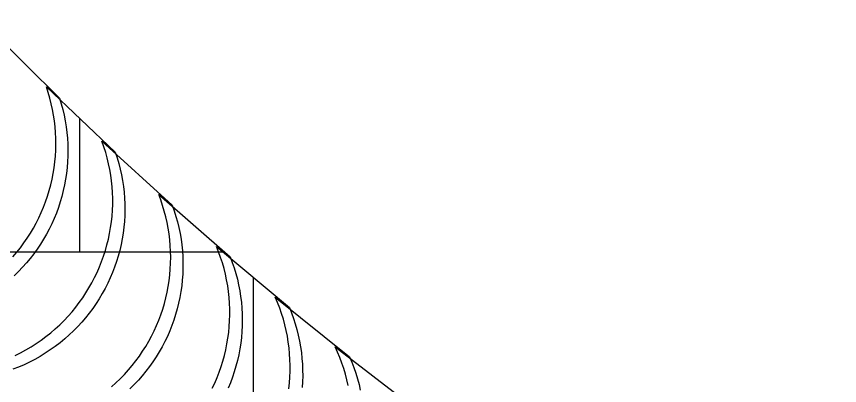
# Model space of a CAD drawing. Header units: metres. Extents: x -22.9 to 22.9, y -22.9 to 22.9.
# Drawn here: x -14.048 to -9.716, y -15.486 to -13.544 of the extents above; entities that cross this region are included whole.
import ezdxf

# ---------------------------------------------------------------- set-up
doc = ezdxf.new("R2010")
doc.units = ezdxf.units.M
for name, color, linetype in [('OBSERVED_CIRCULAR_SCAN', 3, 'Continuous'), ('SCAN_FOOTPRINTS', 5, 'Continuous'), ('TANK_BOUNDARY', 7, 'Continuous')]:
    doc.layers.add(name, color=color, linetype=linetype)

msp = doc.modelspace()

# ---------------------------------------------------------------- linework, layer by layer
at = {"layer": 'OBSERVED_CIRCULAR_SCAN'}
for p, q in [((-13.716, -14.0798), (-13.716, -14.7828)), ((-15.433, -14.7828), (-12.9528, -14.7828)), ((-12.8016, -14.9159), (-12.8016, -16.3068))]:
    msp.add_line(p, q, dxfattribs=at)
at = {"layer": 'SCAN_FOOTPRINTS'}
for points in [[(-14.1765, -13.6227), (-13.8211, -13.9744), (-13.8211, -13.9744), (-13.8121, -14.0038), (-13.804, -14.0335), (-13.7971, -14.0635), (-13.7911, -14.0937), (-13.7862, -14.1241), (-13.7823, -14.1547), (-13.7794, -14.1853), (-13.7776, -14.2161), (-13.7769, -14.2469), (-13.7772, -14.2777), (-13.7786, -14.3084), (-13.781, -14.3391), (-13.7845, -14.3697), (-13.789, -14.4002), (-13.7946, -14.4305), (-13.8012, -14.4605), (-13.8088, -14.4904), (-13.8174, -14.5199), (-13.827, -14.5492), (-13.8377, -14.5781), (-13.8493, -14.6066), (-13.8619, -14.6347), (-13.8754, -14.6624), (-13.8899, -14.6896), (-13.9053, -14.7162), (-13.9216, -14.7423), (-13.9388, -14.7679), (-13.9568, -14.7928), (-13.9757, -14.8172), (-13.9954, -14.8408), (-14.0159, -14.8638), (-14.0372, -14.886), (-14.0599, -14.9082)], [(-14.0663, -14.8079), (-14.0463, -14.7845), (-14.027, -14.7605), (-14.0087, -14.7358), (-13.9911, -14.7104), (-13.9745, -14.6845), (-13.9587, -14.6581), (-13.9439, -14.6311), (-13.93, -14.6036), (-13.917, -14.5757), (-13.905, -14.5473), (-13.894, -14.5186), (-13.884, -14.4895), (-13.875, -14.46), (-13.867, -14.4303), (-13.86, -14.4003), (-13.854, -14.3701), (-13.8491, -14.3397), (-13.8452, -14.3091), (-13.8424, -14.2785), (-13.8406, -14.2477), (-13.8398, -14.217), (-13.8402, -14.1862), (-13.8415, -14.1554), (-13.844, -14.1247), (-13.8474, -14.0941), (-13.852, -14.0636), (-13.8575, -14.0334), (-13.8641, -14.0033), (-13.8717, -13.9734), (-13.8804, -13.9439), (-13.89, -13.9146), (-13.5274, -14.2589), (-13.5274, -14.2589), (-13.5177, -14.2881), (-13.5091, -14.3177), (-13.5015, -14.3475), (-13.4949, -14.3776), (-13.4893, -14.4079), (-13.4848, -14.4383), (-13.4813, -14.4689), (-13.4789, -14.4996), (-13.4775, -14.5304), (-13.4772, -14.5612), (-13.478, -14.592), (-13.4797, -14.6227), (-13.4826, -14.6534), (-13.4865, -14.6839), (-13.4914, -14.7143), (-13.4973, -14.7445), (-13.5043, -14.7745), (-13.5123, -14.8043), (-13.5214, -14.8337), (-13.5314, -14.8628), (-13.5424, -14.8916), (-13.5544, -14.9199), (-13.5674, -14.9479), (-13.5813, -14.9753), (-13.5961, -15.0023), (-13.6119, -15.0288), (-13.6285, -15.0547), (-13.646, -15.08), (-13.6644, -15.1047), (-13.6836, -15.1288), (-13.7037, -15.1522), (-13.7245, -15.1749), (-13.7468, -15.1975), (-13.7698, -15.2194), (-13.7937, -15.2404), (-13.8182, -15.2606), (-13.8435, -15.2799), (-13.8694, -15.2983), (-13.896, -15.3157), (-13.9231, -15.3323), (-13.9508, -15.3478), (-13.9791, -15.3624), (-14.0078, -15.3759), (-14.0371, -15.3885), (-14.0667, -15.4)], [(-14.0546, -15.3274), (-14.0262, -15.3133), (-13.9982, -15.2981), (-13.9708, -15.282), (-13.944, -15.2649), (-13.9179, -15.2469), (-13.8923, -15.228), (-13.8675, -15.2081), (-13.8433, -15.1874), (-13.8199, -15.1659), (-13.7973, -15.1436), (-13.7755, -15.1205), (-13.7552, -15.0973), (-13.7356, -15.0735), (-13.7169, -15.0491), (-13.6991, -15.024), (-13.6821, -14.9983), (-13.666, -14.9721), (-13.6508, -14.9453), (-13.6365, -14.918), (-13.6232, -14.8903), (-13.6108, -14.8621), (-13.5994, -14.8335), (-13.589, -14.8045), (-13.5796, -14.7752), (-13.5711, -14.7455), (-13.5638, -14.7156), (-13.5574, -14.6855), (-13.5521, -14.6552), (-13.5478, -14.6247), (-13.5445, -14.5941), (-13.5423, -14.5634), (-13.5412, -14.5326), (-13.5411, -14.5018), (-13.542, -14.471), (-13.5441, -14.4403), (-13.5471, -14.4097), (-13.5512, -14.3791), (-13.5564, -14.3488), (-13.5626, -14.3186), (-13.5698, -14.2887), (-13.578, -14.259), (-13.5873, -14.2296), (-13.5975, -14.2006), (-13.2278, -14.5372), (-13.2278, -14.5372), (-13.2176, -14.5663), (-13.2083, -14.5956), (-13.2001, -14.6253), (-13.1929, -14.6552), (-13.1867, -14.6854), (-13.1815, -14.7158), (-13.1774, -14.7463), (-13.1744, -14.7769), (-13.1723, -14.8076), (-13.1714, -14.8384), (-13.1715, -14.8692), (-13.1726, -14.9), (-13.1748, -14.9307), (-13.1781, -14.9613), (-13.1823, -14.9918), (-13.1877, -15.0221), (-13.194, -15.0523), (-13.2014, -15.0822), (-13.2098, -15.1118), (-13.2193, -15.1411), (-13.2297, -15.1701), (-13.2411, -15.1987), (-13.2535, -15.2269), (-13.2668, -15.2546), (-13.2811, -15.2819), (-13.2963, -15.3087), (-13.3124, -15.3349), (-13.3294, -15.3606), (-13.3472, -15.3857), (-13.3659, -15.4102), (-13.3855, -15.434), (-13.4058, -15.4571), (-13.4276, -15.4802), (-13.4502, -15.5025)], [(-13.5481, -15.4933), (-13.5244, -15.4722), (-13.5014, -15.4501), (-13.4793, -15.4273), (-13.458, -15.4038), (-13.4381, -15.3802), (-13.4191, -15.356), (-13.4009, -15.3312), (-13.3836, -15.3057), (-13.3671, -15.2797), (-13.3515, -15.2531), (-13.3369, -15.2261), (-13.3232, -15.1985), (-13.3104, -15.1704), (-13.2987, -15.142), (-13.2879, -15.1132), (-13.278, -15.084), (-13.2692, -15.0545), (-13.2614, -15.0247), (-13.2547, -14.9946), (-13.2489, -14.9644), (-13.2442, -14.934), (-13.2406, -14.9034), (-13.238, -14.8727), (-13.2364, -14.8419), (-13.2359, -14.8112), (-13.2365, -14.7804), (-13.2381, -14.7496), (-13.2407, -14.7189), (-13.2444, -14.6884), (-13.2492, -14.6579), (-13.255, -14.6277), (-13.2618, -14.5977), (-13.2696, -14.5679), (-13.2785, -14.5384), (-13.2883, -14.5092), (-13.2992, -14.4804), (-12.9225, -14.8093), (-12.9225, -14.8093), (-12.9117, -14.8381), (-12.9018, -14.8673), (-12.893, -14.8967), (-12.8851, -14.9265), (-12.8783, -14.9566), (-12.8725, -14.9868), (-12.8678, -15.0172), (-12.8641, -15.0478), (-12.8614, -15.0785), (-12.8598, -15.1092), (-12.8593, -15.14), (-12.8598, -15.1708), (-12.8613, -15.2016), (-12.8639, -15.2322), (-12.8676, -15.2628), (-12.8723, -15.2932), (-12.878, -15.3235), (-12.8848, -15.3535), (-12.8926, -15.3833), (-12.9014, -15.4128), (-12.9112, -15.442), (-12.922, -15.4709), (-12.9338, -15.4993)], [(-13.0173, -15.5002), (-13.0041, -15.4724), (-12.992, -15.4441), (-12.9808, -15.4154), (-12.9706, -15.3863), (-12.9614, -15.3569), (-12.9532, -15.3273), (-12.946, -15.2973), (-12.9399, -15.2671), (-12.9348, -15.2368), (-12.9307, -15.2062), (-12.9277, -15.1756), (-12.9257, -15.1449), (-12.9248, -15.1141), (-12.9249, -15.0833), (-12.9261, -15.0525), (-12.9284, -15.0218), (-12.9316, -14.9912), (-12.936, -14.9607), (-12.9414, -14.9304), (-12.9478, -14.9003), (-12.9552, -14.8704), (-12.9637, -14.8408), (-12.9731, -14.8115), (-12.9836, -14.7825), (-12.995, -14.7539), (-12.6116, -15.0749), (-12.6116, -15.0749), (-12.6002, -15.1035), (-12.5897, -15.1324), (-12.5803, -15.1617), (-12.5718, -15.1914), (-12.5644, -15.2212), (-12.558, -15.2514), (-12.5526, -15.2817), (-12.5483, -15.3122), (-12.545, -15.3428), (-12.5427, -15.3735), (-12.5415, -15.4043), (-12.5414, -15.435), (-12.5423, -15.4658), (-12.5443, -15.4966)], [(-12.615, -15.5026), (-12.6115, -15.472), (-12.6092, -15.4413), (-12.6078, -15.4105), (-12.6076, -15.3797), (-12.6083, -15.3489), (-12.6102, -15.3182), (-12.613, -15.2875), (-12.617, -15.257), (-12.6219, -15.2266), (-12.628, -15.1964), (-12.635, -15.1664), (-12.643, -15.1367), (-12.6521, -15.1073), (-12.6622, -15.0782), (-12.6733, -15.0494), (-12.6853, -15.0211), (-12.2953, -15.334), (-12.2953, -15.334), (-12.2833, -15.3623), (-12.2722, -15.3911), (-12.2621, -15.4202), (-12.2531, -15.4496), (-12.245, -15.4793), (-12.238, -15.5093)], [(-12.3024, -15.4859), (-12.3091, -15.4558), (-12.3167, -15.426), (-12.3254, -15.3964), (-12.3351, -15.3672), (-12.3458, -15.3383), (-12.3574, -15.3098), (-12.37, -15.2817), (-11.9736, -15.5865)]]:
    msp.add_lwpolyline(points, dxfattribs=at)
at = {"layer": 'TANK_BOUNDARY'}
msp.add_circle((0, 0), 22.86, dxfattribs=at)

doc.saveas('drawing.dxf')
